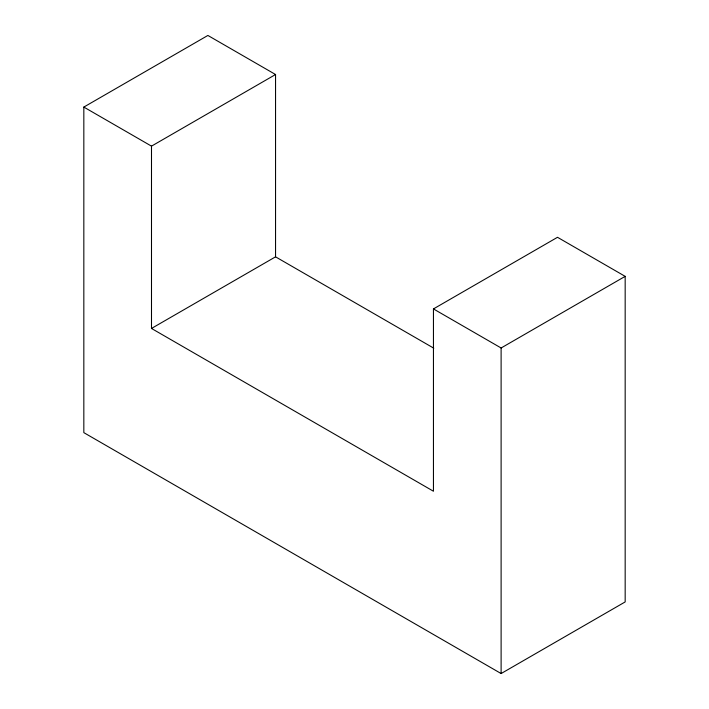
<?xml version="1.0" encoding="UTF-8"?>
<svg xmlns="http://www.w3.org/2000/svg" width="709" height="709" viewBox="0 0 709 709"><rect width="100%" height="100%" fill="white"/><g stroke="black" fill="none" stroke-linecap="round" stroke-linejoin="round"><path stroke-width="1.06" d="M275.553 74.516L151.496 146.143L151.496 328.453L433.447 491.231L433.447 308.92L557.504 237.293L625.17 276.359L625.17 601.923L501.112 673.55L83.83 432.641L83.83 107.077L207.888 35.45L275.553 74.516L275.553 256.835L433.793 348.19M151.496 328.453L275.553 256.835M433.447 308.92L501.112 347.986L625.17 276.359M83.83 107.077L151.496 146.143M501.112 347.986L501.112 673.55"/></g></svg>
